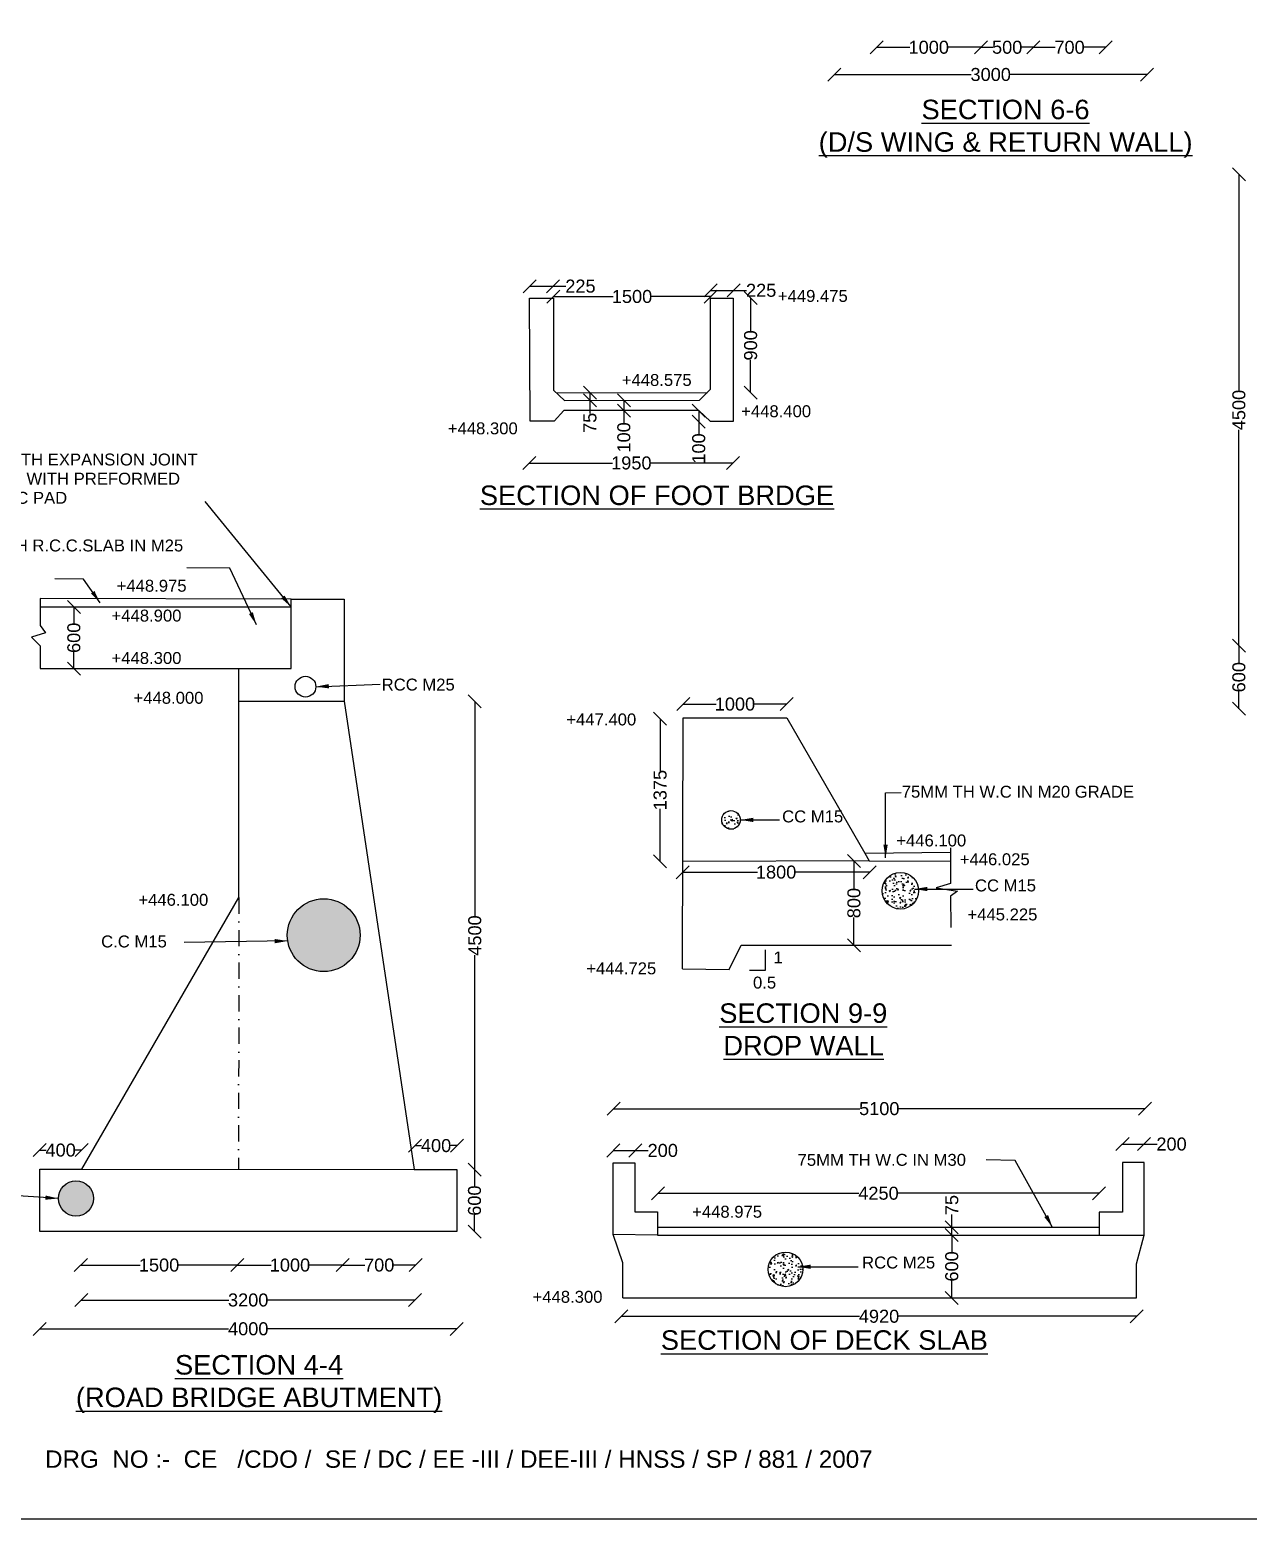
# Model space of a CAD drawing. Header units: metres. Extents: x 7853 to 102269, y -45863 to 19000.
# Drawn here: x 40524 to 68636, y -45863 to -11518 of the extents above; entities that cross this region are included whole.
import ezdxf

# ---------------------------------------------------------------- set-up
doc = ezdxf.new("R2010")
doc.units = ezdxf.units.M
doc.header["$MEASUREMENT"] = 0
doc.linetypes.add('DASHDOT', pattern=[1, 0.5, -0.25, 0, -0.25])
doc.layers.add('DRAWING', color=7, linetype='Continuous')
doc.layers.get('0').off()
doc.styles.get("Standard").update_dxf_attribs({"font": 'arial.ttf'})
doc.dimstyles.get("Standard").update_dxf_attribs({"dimtxt": 300, "dimasz": 300, "dimexe": 0.18, "dimexo": 0.0625, "dimgap": 0.09, "dimtad": 0, "dimdec": 0, "dimzin": 0, "dimdsep": 46, "dimtxsty": 'Standard', "dimblk": 'OBLIQUE', "dimcen": 0, "dimse1": 1, "dimse2": 1, "dimadec": 0, "dimazin": 0, "dimtfac": 1, "dimtdec": 0, "dimtofl": 0, "dimtmove": 0, "dimatfit": 3, "dimfxl": 1, "dimtolj": 1, "dimtzin": 0, "dimarcsym": 0})
pattern_1 = [(50, (0, 0), (286.9041, -25.10085), [30, -330]), (355, (0, 0), (-55.5005, 300.8769), [24, -264]), (100.4514, (23.9, -2.1), (231.4038, 275.7758), [25.4961, -280.4568]), (46.1842, (0, 80), (426.8964, -66.2076), [45, -495]), (96.6356, (35.57, 74.5), (373.865, 389.6471), [38.244, -420.6852]), (351.1842, (0, 80), (373.8648, 389.6474), [36, -396]), (21, (40, 60), (238.7628, -161.04756), [30, -330]), (326, (40, 60), (97.3261, 290.06), [24, -264]), (71.4514, (59.9, 46.58), (336.089, 129.0122), [25.4961, -280.4568]), (37.5, (0, 0), (4.86394, 133.15754), [0, -260.8, 0, -268, 0, -265]), (7.5, (0, 0), (105.22781, 157.76468), [0, -152.8, 0, -254.8, 0, -101]), (327.5, (-89.2, 0), (213.52897, -9.02195), [0, -100, 0, -312, 0, -414]), (317.5, (-129.2, 0), (233.27447, 40.042), [0, -130, 0, -207.2, 0, -294])]

# ---------------------------------------------------------------- blocks, each defined once
blk = doc.blocks.new('_Oblique')
at = {"color": 0, "linetype": 'ByBlock', "lineweight": -2}
blk.add_line((-0.5, -0.5), (0.5, 0.5), dxfattribs=at)
blk = doc.blocks.new('*D49')
at = {"layer": 'Defpoints', "color": 0, "transparency": 16777216}
for p in [(41542, -24828), (41542, -26249), (41542, -26249)]:
    blk.add_point(p, dxfattribs=at)
at = {"layer": 'DRAWING', "color": 0, "lineweight": -2, "transparency": 16777216}
for p, q in [((41542, -24828), (41542, -25207)), ((41542, -26249), (41542, -25870))]:
    blk.add_line(p, q, dxfattribs=at)
at = {"layer": 'DRAWING', "color": 0, "lineweight": -2, "transparency": 16777216, "xscale": 300, "yscale": 300, "zscale": 300}
for p, rotation in [((41542, -24828), 90), ((41542, -26249), 270)]:
    blk.add_blockref('_Oblique', p, dxfattribs=dict(at, rotation=rotation))
at = {"layer": 'DRAWING', "color": 0, "transparency": 16777216, "insert": (41542, -25539), "char_height": 300, "attachment_point": 5, "rotation": 90}
blk.add_mtext('\\A1;600', dxfattribs=at)
blk = doc.blocks.new('*D50')
at = {"layer": 'Defpoints', "color": 0, "transparency": 16777216}
for p in [(40754, -37325), (41718, -37325), (41718, -37353)]:
    blk.add_point(p, dxfattribs=at)
at = {"layer": 'DRAWING', "color": 0, "lineweight": -2, "transparency": 16777216}
for p, q in [((40754, -37353), (40899, -37353)), ((41718, -37353), (41573, -37353))]:
    blk.add_line(p, q, dxfattribs=at)
at = {"layer": 'DRAWING', "color": 0, "lineweight": -2, "transparency": 16777216, "xscale": 300, "yscale": 300, "zscale": 300, "rotation": 180}
blk.add_blockref('_Oblique', (40754, -37353), dxfattribs=at)
at = {"layer": 'DRAWING', "color": 0, "lineweight": -2, "transparency": 16777216, "xscale": 300, "yscale": 300, "zscale": 300}
blk.add_blockref('_Oblique', (41718, -37353), dxfattribs=at)
at = {"layer": 'DRAWING', "color": 0, "transparency": 16777216, "insert": (41236, -37353), "char_height": 300, "attachment_point": 5}
blk.add_mtext('\\A1;400', dxfattribs=at)
blk = doc.blocks.new('*D51')
at = {"layer": 'Defpoints', "color": 0, "transparency": 16777216}
for p in [(49412, -37260), (50384, -37249), (50384, -37260)]:
    blk.add_point(p, dxfattribs=at)
at = {"layer": 'DRAWING', "color": 0, "lineweight": -2, "transparency": 16777216}
for p, q in [((49412, -37249), (49561, -37249)), ((50384, -37249), (50235, -37249))]:
    blk.add_line(p, q, dxfattribs=at)
at = {"layer": 'DRAWING', "color": 0, "lineweight": -2, "transparency": 16777216, "xscale": 300, "yscale": 300, "zscale": 300, "rotation": 180}
blk.add_blockref('_Oblique', (49412, -37249), dxfattribs=at)
at = {"layer": 'DRAWING', "color": 0, "lineweight": -2, "transparency": 16777216, "xscale": 300, "yscale": 300, "zscale": 300}
blk.add_blockref('_Oblique', (50384, -37249), dxfattribs=at)
at = {"layer": 'DRAWING', "color": 0, "transparency": 16777216, "insert": (49898, -37249), "char_height": 300, "attachment_point": 5}
blk.add_mtext('\\A1;400', dxfattribs=at)
blk = doc.blocks.new('*D52')
at = {"layer": 'Defpoints', "color": 0, "transparency": 16777216}
for p in [(41702, -39998), (45311, -39998), (45311, -40004)]:
    blk.add_point(p, dxfattribs=at)
at = {"layer": 'DRAWING', "color": 0, "lineweight": -2, "transparency": 16777216}
for p, q in [((41702, -40004), (43073, -40004)), ((45311, -40004), (43940, -40004))]:
    blk.add_line(p, q, dxfattribs=at)
at = {"layer": 'DRAWING', "color": 0, "lineweight": -2, "transparency": 16777216, "xscale": 300, "yscale": 300, "zscale": 300, "rotation": 180}
blk.add_blockref('_Oblique', (41702, -40004), dxfattribs=at)
at = {"layer": 'DRAWING', "color": 0, "lineweight": -2, "transparency": 16777216, "xscale": 300, "yscale": 300, "zscale": 300}
blk.add_blockref('_Oblique', (45311, -40004), dxfattribs=at)
at = {"layer": 'DRAWING', "color": 0, "transparency": 16777216, "insert": (43507, -40004), "char_height": 300, "attachment_point": 5}
blk.add_mtext('\\A1;1500', dxfattribs=at)
blk = doc.blocks.new('*D53')
at = {"layer": 'Defpoints', "color": 0, "transparency": 16777216}
for p in [(45311, -40004), (47743, -40004), (47743, -40004)]:
    blk.add_point(p, dxfattribs=at)
at = {"layer": 'DRAWING', "color": 0, "lineweight": -2, "transparency": 16777216}
for p, q in [((45311, -40004), (46094, -40004)), ((47743, -40004), (46961, -40004))]:
    blk.add_line(p, q, dxfattribs=at)
at = {"layer": 'DRAWING', "color": 0, "lineweight": -2, "transparency": 16777216, "xscale": 300, "yscale": 300, "zscale": 300, "rotation": 180}
blk.add_blockref('_Oblique', (45311, -40004), dxfattribs=at)
at = {"layer": 'DRAWING', "color": 0, "lineweight": -2, "transparency": 16777216, "xscale": 300, "yscale": 300, "zscale": 300}
blk.add_blockref('_Oblique', (47743, -40004), dxfattribs=at)
at = {"layer": 'DRAWING', "color": 0, "transparency": 16777216, "insert": (46527, -40004), "char_height": 300, "attachment_point": 5}
blk.add_mtext('\\A1;1000', dxfattribs=at)
blk = doc.blocks.new('*D54')
at = {"layer": 'Defpoints', "color": 0, "transparency": 16777216}
for p in [(47743, -40004), (49428, -40004), (49428, -40004)]:
    blk.add_point(p, dxfattribs=at)
at = {"layer": 'DRAWING', "color": 0, "lineweight": -2, "transparency": 16777216}
for p, q in [((47743, -40004), (48256, -40004)), ((49428, -40004), (48915, -40004))]:
    blk.add_line(p, q, dxfattribs=at)
at = {"layer": 'DRAWING', "color": 0, "lineweight": -2, "transparency": 16777216, "xscale": 300, "yscale": 300, "zscale": 300, "rotation": 180}
blk.add_blockref('_Oblique', (47743, -40004), dxfattribs=at)
at = {"layer": 'DRAWING', "color": 0, "lineweight": -2, "transparency": 16777216, "xscale": 300, "yscale": 300, "zscale": 300}
blk.add_blockref('_Oblique', (49428, -40004), dxfattribs=at)
at = {"layer": 'DRAWING', "color": 0, "transparency": 16777216, "insert": (48586, -40004), "char_height": 300, "attachment_point": 5}
blk.add_mtext('\\A1;700', dxfattribs=at)
blk = doc.blocks.new('*D55')
at = {"layer": 'Defpoints', "color": 0, "transparency": 16777216}
for p in [(41716, -40803), (49410, -40803), (49410, -40810)]:
    blk.add_point(p, dxfattribs=at)
at = {"layer": 'DRAWING', "color": 0, "lineweight": -2, "transparency": 16777216}
for p, q in [((41716, -40810), (45115, -40810)), ((49410, -40810), (46010, -40810))]:
    blk.add_line(p, q, dxfattribs=at)
at = {"layer": 'DRAWING', "color": 0, "lineweight": -2, "transparency": 16777216, "xscale": 300, "yscale": 300, "zscale": 300, "rotation": 180}
blk.add_blockref('_Oblique', (41716, -40810), dxfattribs=at)
at = {"layer": 'DRAWING', "color": 0, "lineweight": -2, "transparency": 16777216, "xscale": 300, "yscale": 300, "zscale": 300}
blk.add_blockref('_Oblique', (49410, -40810), dxfattribs=at)
at = {"layer": 'DRAWING', "color": 0, "transparency": 16777216, "insert": (45563, -40810), "char_height": 300, "attachment_point": 5}
blk.add_mtext('\\A1;3200', dxfattribs=at)
blk = doc.blocks.new('*D56')
at = {"layer": 'Defpoints', "color": 0, "transparency": 16777216}
for p in [(40754, -41467), (50375, -41467), (50375, -41474)]:
    blk.add_point(p, dxfattribs=at)
at = {"layer": 'DRAWING', "color": 0, "lineweight": -2, "transparency": 16777216}
for p, q in [((40754, -41474), (45111, -41474)), ((50375, -41474), (46018, -41474))]:
    blk.add_line(p, q, dxfattribs=at)
at = {"layer": 'DRAWING', "color": 0, "lineweight": -2, "transparency": 16777216, "xscale": 300, "yscale": 300, "zscale": 300, "rotation": 180}
blk.add_blockref('_Oblique', (40754, -41474), dxfattribs=at)
at = {"layer": 'DRAWING', "color": 0, "lineweight": -2, "transparency": 16777216, "xscale": 300, "yscale": 300, "zscale": 300}
blk.add_blockref('_Oblique', (50375, -41474), dxfattribs=at)
at = {"layer": 'DRAWING', "color": 0, "transparency": 16777216, "insert": (45564, -41474), "char_height": 300, "attachment_point": 5}
blk.add_mtext('\\A1;4000', dxfattribs=at)
blk = doc.blocks.new('*D57')
at = {"layer": 'Defpoints', "color": 0, "transparency": 16777216}
for p in [(50786, -37803), (50792, -37803), (50792, -39232)]:
    blk.add_point(p, dxfattribs=at)
at = {"layer": 'DRAWING', "color": 0, "lineweight": -2, "transparency": 16777216}
for p, q in [((50786, -37803), (50786, -38186)), ((50786, -39232), (50786, -38849))]:
    blk.add_line(p, q, dxfattribs=at)
at = {"layer": 'DRAWING', "color": 0, "lineweight": -2, "transparency": 16777216, "xscale": 300, "yscale": 300, "zscale": 300}
for p, rotation in [((50786, -37803), 90), ((50786, -39232), 270)]:
    blk.add_blockref('_Oblique', p, dxfattribs=dict(at, rotation=rotation))
at = {"layer": 'DRAWING', "color": 0, "transparency": 16777216, "insert": (50786, -38517), "char_height": 300, "attachment_point": 5, "rotation": 90}
blk.add_mtext('\\A1;600', dxfattribs=at)
blk = doc.blocks.new('*D58')
at = {"layer": 'Defpoints', "color": 0, "transparency": 16777216}
for p in [(50792, -27005), (50792, -27005), (50792, -37803)]:
    blk.add_point(p, dxfattribs=at)
at = {"layer": 'DRAWING', "color": 0, "lineweight": -2, "transparency": 16777216}
for p, q in [((50792, -27005), (50792, -31950)), ((50792, -37803), (50792, -32857))]:
    blk.add_line(p, q, dxfattribs=at)
at = {"layer": 'DRAWING', "color": 0, "lineweight": -2, "transparency": 16777216, "xscale": 300, "yscale": 300, "zscale": 300}
for p, rotation in [((50792, -27005), 90), ((50792, -37803), 270)]:
    blk.add_blockref('_Oblique', p, dxfattribs=dict(at, rotation=rotation))
at = {"layer": 'DRAWING', "color": 0, "transparency": 16777216, "insert": (50792, -32404), "char_height": 300, "attachment_point": 5, "rotation": 90}
blk.add_mtext('\\A1;4500', dxfattribs=at)
blk = doc.blocks.new('*D59')
at = {"layer": 'Defpoints', "color": 0, "transparency": 16777216}
for p in [(54173, -41179), (66064, -41179), (66064, -41185)]:
    blk.add_point(p, dxfattribs=at)
at = {"layer": 'DRAWING', "color": 0, "lineweight": -2, "transparency": 16777216}
for p, q in [((54173, -41185), (59665, -41185)), ((66064, -41185), (60572, -41185))]:
    blk.add_line(p, q, dxfattribs=at)
at = {"layer": 'DRAWING', "color": 0, "lineweight": -2, "transparency": 16777216, "xscale": 300, "yscale": 300, "zscale": 300, "rotation": 180}
blk.add_blockref('_Oblique', (54173, -41185), dxfattribs=at)
at = {"layer": 'DRAWING', "color": 0, "lineweight": -2, "transparency": 16777216, "xscale": 300, "yscale": 300, "zscale": 300}
blk.add_blockref('_Oblique', (66064, -41185), dxfattribs=at)
at = {"layer": 'DRAWING', "color": 0, "transparency": 16777216, "insert": (60118, -41185), "char_height": 300, "attachment_point": 5}
blk.add_mtext('\\A1;4920', dxfattribs=at)
blk = doc.blocks.new('*D60')
at = {"layer": 'Defpoints', "color": 0, "transparency": 16777216}
for p in [(54495, -37361), (53985, -37449), (54495, -37449)]:
    blk.add_point(p, dxfattribs=at)
at = {"layer": 'DRAWING', "color": 0, "lineweight": -2, "transparency": 16777216}
for p, q in [((53985, -37361), (54495, -37361)), ((54495, -37361), (54795, -37361))]:
    blk.add_line(p, q, dxfattribs=at)
at = {"layer": 'DRAWING', "color": 0, "lineweight": -2, "transparency": 16777216, "xscale": 300, "yscale": 300, "zscale": 300, "rotation": 180}
blk.add_blockref('_Oblique', (53985, -37361), dxfattribs=at)
at = {"layer": 'DRAWING', "color": 0, "lineweight": -2, "transparency": 16777216, "xscale": 300, "yscale": 300, "zscale": 300}
blk.add_blockref('_Oblique', (54495, -37361), dxfattribs=at)
at = {"layer": 'DRAWING', "color": 0, "transparency": 16777216, "insert": (55128, -37361), "char_height": 300, "attachment_point": 5}
blk.add_mtext('\\A1;200', dxfattribs=at)
blk = doc.blocks.new('*D61')
at = {"layer": 'Defpoints', "color": 0, "transparency": 16777216}
for p in [(55016, -38348), (65195, -38348), (65195, -38348)]:
    blk.add_point(p, dxfattribs=at)
at = {"layer": 'DRAWING', "color": 0, "lineweight": -2, "transparency": 16777216}
for p, q in [((55016, -38348), (59652, -38348)), ((65195, -38348), (60559, -38348))]:
    blk.add_line(p, q, dxfattribs=at)
at = {"layer": 'DRAWING', "color": 0, "lineweight": -2, "transparency": 16777216, "xscale": 300, "yscale": 300, "zscale": 300, "rotation": 180}
blk.add_blockref('_Oblique', (55016, -38348), dxfattribs=at)
at = {"layer": 'DRAWING', "color": 0, "lineweight": -2, "transparency": 16777216, "xscale": 300, "yscale": 300, "zscale": 300}
blk.add_blockref('_Oblique', (65195, -38348), dxfattribs=at)
at = {"layer": 'DRAWING', "color": 0, "transparency": 16777216, "insert": (60105, -38348), "char_height": 300, "attachment_point": 5}
blk.add_mtext('\\A1;4250', dxfattribs=at)
blk = doc.blocks.new('*D62')
at = {"layer": 'Defpoints', "color": 0, "transparency": 16777216}
for p in [(53993, -36394), (66252, -36394), (66252, -36397)]:
    blk.add_point(p, dxfattribs=at)
at = {"layer": 'DRAWING', "color": 0, "lineweight": -2, "transparency": 16777216}
for p, q in [((53993, -36397), (59675, -36397)), ((66252, -36397), (60570, -36397))]:
    blk.add_line(p, q, dxfattribs=at)
at = {"layer": 'DRAWING', "color": 0, "lineweight": -2, "transparency": 16777216, "xscale": 300, "yscale": 300, "zscale": 300, "rotation": 180}
blk.add_blockref('_Oblique', (53993, -36397), dxfattribs=at)
at = {"layer": 'DRAWING', "color": 0, "lineweight": -2, "transparency": 16777216, "xscale": 300, "yscale": 300, "zscale": 300}
blk.add_blockref('_Oblique', (66252, -36397), dxfattribs=at)
at = {"layer": 'DRAWING', "color": 0, "transparency": 16777216, "insert": (60123, -36397), "char_height": 300, "attachment_point": 5}
blk.add_mtext('\\A1;5100', dxfattribs=at)
blk = doc.blocks.new('*D63')
at = {"layer": 'Defpoints', "color": 0, "transparency": 16777216}
for p in [(55045, -27404), (55068, -27404), (55045, -30696)]:
    blk.add_point(p, dxfattribs=at)
at = {"layer": 'DRAWING', "color": 0, "lineweight": -2, "transparency": 16777216}
for p, q in [((55068, -27404), (55068, -28615)), ((55068, -30696), (55068, -29485))]:
    blk.add_line(p, q, dxfattribs=at)
at = {"layer": 'DRAWING', "color": 0, "lineweight": -2, "transparency": 16777216, "xscale": 300, "yscale": 300, "zscale": 300}
for p, rotation in [((55068, -27404), 90), ((55068, -30696), 270)]:
    blk.add_blockref('_Oblique', p, dxfattribs=dict(at, rotation=rotation))
at = {"layer": 'DRAWING', "color": 0, "transparency": 16777216, "insert": (55068, -29050), "char_height": 300, "attachment_point": 5, "rotation": 90}
blk.add_mtext('\\A1;1375', dxfattribs=at)
blk = doc.blocks.new('*D64')
at = {"layer": 'Defpoints', "color": 0, "transparency": 16777216}
for p in [(55600, -27040), (57988, -27040), (57988, -27068)]:
    blk.add_point(p, dxfattribs=at)
at = {"layer": 'DRAWING', "color": 0, "lineweight": -2, "transparency": 16777216}
for p, q in [((55600, -27068), (56361, -27068)), ((57988, -27068), (57227, -27068))]:
    blk.add_line(p, q, dxfattribs=at)
at = {"layer": 'DRAWING', "color": 0, "lineweight": -2, "transparency": 16777216, "xscale": 300, "yscale": 300, "zscale": 300, "rotation": 180}
blk.add_blockref('_Oblique', (55600, -27068), dxfattribs=at)
at = {"layer": 'DRAWING', "color": 0, "lineweight": -2, "transparency": 16777216, "xscale": 300, "yscale": 300, "zscale": 300}
blk.add_blockref('_Oblique', (57988, -27068), dxfattribs=at)
at = {"layer": 'DRAWING', "color": 0, "transparency": 16777216, "insert": (56794, -27068), "char_height": 300, "attachment_point": 5}
blk.add_mtext('\\A1;1000', dxfattribs=at)
blk = doc.blocks.new('*D65')
at = {"layer": 'Defpoints', "color": 0, "transparency": 16777216}
for p in [(55588, -30949), (59898, -30943), (59898, -30949)]:
    blk.add_point(p, dxfattribs=at)
at = {"layer": 'DRAWING', "color": 0, "lineweight": -2, "transparency": 16777216}
for p, q in [((55588, -30943), (57310, -30943)), ((59898, -30943), (58176, -30943))]:
    blk.add_line(p, q, dxfattribs=at)
at = {"layer": 'DRAWING', "color": 0, "lineweight": -2, "transparency": 16777216, "xscale": 300, "yscale": 300, "zscale": 300, "rotation": 180}
blk.add_blockref('_Oblique', (55588, -30943), dxfattribs=at)
at = {"layer": 'DRAWING', "color": 0, "lineweight": -2, "transparency": 16777216, "xscale": 300, "yscale": 300, "zscale": 300}
blk.add_blockref('_Oblique', (59898, -30943), dxfattribs=at)
at = {"layer": 'DRAWING', "color": 0, "transparency": 16777216, "insert": (57743, -30943), "char_height": 300, "attachment_point": 5}
blk.add_mtext('\\A1;1800', dxfattribs=at)
blk = doc.blocks.new('*D66')
at = {"layer": 'Defpoints', "color": 0, "transparency": 16777216}
for p in [(59533, -30684), (59532, -32628), (59539, -32628)]:
    blk.add_point(p, dxfattribs=at)
at = {"layer": 'DRAWING', "color": 0, "lineweight": -2, "transparency": 16777216}
for p, q in [((59539, -30684), (59539, -31325)), ((59539, -32628), (59539, -31987))]:
    blk.add_line(p, q, dxfattribs=at)
at = {"layer": 'DRAWING', "color": 0, "lineweight": -2, "transparency": 16777216, "xscale": 300, "yscale": 300, "zscale": 300}
for p, rotation in [((59539, -30684), 90), ((59539, -32628), 270)]:
    blk.add_blockref('_Oblique', p, dxfattribs=dict(at, rotation=rotation))
at = {"layer": 'DRAWING', "color": 0, "transparency": 16777216, "insert": (59539, -31656), "char_height": 300, "attachment_point": 5, "rotation": 90}
blk.add_mtext('\\A1;800', dxfattribs=at)
blk = doc.blocks.new('*D67')
at = {"layer": 'Defpoints', "color": 0, "transparency": 16777216}
for p in [(52053, -21493), (56752, -21493), (56752, -21508)]:
    blk.add_point(p, dxfattribs=at)
at = {"layer": 'DRAWING', "color": 0, "lineweight": -2, "transparency": 16777216}
for p, q in [((52053, -21508), (53969, -21508)), ((56752, -21508), (54836, -21508))]:
    blk.add_line(p, q, dxfattribs=at)
at = {"layer": 'DRAWING', "color": 0, "lineweight": -2, "transparency": 16777216, "xscale": 300, "yscale": 300, "zscale": 300, "rotation": 180}
blk.add_blockref('_Oblique', (52053, -21508), dxfattribs=at)
at = {"layer": 'DRAWING', "color": 0, "lineweight": -2, "transparency": 16777216, "xscale": 300, "yscale": 300, "zscale": 300}
blk.add_blockref('_Oblique', (56752, -21508), dxfattribs=at)
at = {"layer": 'DRAWING', "color": 0, "transparency": 16777216, "insert": (54403, -21508), "char_height": 300, "attachment_point": 5}
blk.add_mtext('\\A1;1950', dxfattribs=at)
blk = doc.blocks.new('*D68')
at = {"layer": 'Defpoints', "color": 0, "transparency": 16777216}
for p in [(52054, -17408), (52594, -17408), (52594, -17430)]:
    blk.add_point(p, dxfattribs=at)
at = {"layer": 'DRAWING', "color": 0, "lineweight": -2, "transparency": 16777216}
for p, q in [((52054, -17430), (52594, -17430)), ((52594, -17430), (52894, -17430))]:
    blk.add_line(p, q, dxfattribs=at)
at = {"layer": 'DRAWING', "color": 0, "lineweight": -2, "transparency": 16777216, "xscale": 300, "yscale": 300, "zscale": 300, "rotation": 180}
blk.add_blockref('_Oblique', (52054, -17430), dxfattribs=at)
at = {"layer": 'DRAWING', "color": 0, "lineweight": -2, "transparency": 16777216, "xscale": 300, "yscale": 300, "zscale": 300}
blk.add_blockref('_Oblique', (52594, -17430), dxfattribs=at)
at = {"layer": 'DRAWING', "color": 0, "transparency": 16777216, "insert": (53229, -17430), "char_height": 300, "attachment_point": 5}
blk.add_mtext('\\A1;225', dxfattribs=at)
blk = doc.blocks.new('*D69')
at = {"layer": 'Defpoints', "color": 0, "transparency": 16777216}
for p in [(52606, -17652), (56231, -17652), (56231, -17669)]:
    blk.add_point(p, dxfattribs=at)
at = {"layer": 'DRAWING', "color": 0, "lineweight": -2, "transparency": 16777216}
for p, q in [((52606, -17669), (53986, -17669)), ((56231, -17669), (54852, -17669))]:
    blk.add_line(p, q, dxfattribs=at)
at = {"layer": 'DRAWING', "color": 0, "lineweight": -2, "transparency": 16777216, "xscale": 300, "yscale": 300, "zscale": 300, "rotation": 180}
blk.add_blockref('_Oblique', (52606, -17669), dxfattribs=at)
at = {"layer": 'DRAWING', "color": 0, "lineweight": -2, "transparency": 16777216, "xscale": 300, "yscale": 300, "zscale": 300}
blk.add_blockref('_Oblique', (56231, -17669), dxfattribs=at)
at = {"layer": 'DRAWING', "color": 0, "transparency": 16777216, "insert": (54419, -17669), "char_height": 300, "attachment_point": 5}
blk.add_mtext('\\A1;1500', dxfattribs=at)
blk = doc.blocks.new('*D70')
at = {"layer": 'Defpoints', "color": 0, "transparency": 16777216}
for p in [(56233, -17548), (56763, -17527), (56763, -17548)]:
    blk.add_point(p, dxfattribs=at)
at = {"layer": 'DRAWING', "color": 0, "lineweight": -2, "transparency": 16777216}
for p, q in [((56233, -17527), (56763, -17527)), ((56763, -17527), (57063, -17527))]:
    blk.add_line(p, q, dxfattribs=at)
at = {"layer": 'DRAWING', "color": 0, "lineweight": -2, "transparency": 16777216, "xscale": 300, "yscale": 300, "zscale": 300, "rotation": 180}
blk.add_blockref('_Oblique', (56233, -17527), dxfattribs=at)
at = {"layer": 'DRAWING', "color": 0, "lineweight": -2, "transparency": 16777216, "xscale": 300, "yscale": 300, "zscale": 300}
blk.add_blockref('_Oblique', (56763, -17527), dxfattribs=at)
at = {"layer": 'DRAWING', "color": 0, "transparency": 16777216, "insert": (57398, -17527), "char_height": 300, "attachment_point": 5}
blk.add_mtext('\\A1;225', dxfattribs=at)
blk = doc.blocks.new('*D71')
at = {"layer": 'Defpoints', "color": 0, "transparency": 16777216}
for p in [(57131, -17706), (57131, -19884), (57156, -19884)]:
    blk.add_point(p, dxfattribs=at)
at = {"layer": 'DRAWING', "color": 0, "lineweight": -2, "transparency": 16777216}
for p, q in [((57156, -17706), (57156, -18464)), ((57156, -19884), (57156, -19126))]:
    blk.add_line(p, q, dxfattribs=at)
at = {"layer": 'DRAWING', "color": 0, "lineweight": -2, "transparency": 16777216, "xscale": 300, "yscale": 300, "zscale": 300}
for p, rotation in [((57156, -17706), 90), ((57156, -19884), 270)]:
    blk.add_blockref('_Oblique', p, dxfattribs=dict(at, rotation=rotation))
at = {"layer": 'DRAWING', "color": 0, "transparency": 16777216, "insert": (57156, -18795), "char_height": 300, "attachment_point": 5, "rotation": 90}
blk.add_mtext('\\A1;900', dxfattribs=at)
blk = doc.blocks.new('*D72')
at = {"layer": 'Defpoints', "color": 0, "transparency": 16777216}
for p in [(53417, -19885), (53418, -20066), (53449, -20066)]:
    blk.add_point(p, dxfattribs=at)
at = {"layer": 'DRAWING', "color": 0, "lineweight": -2, "transparency": 16777216}
for p, q in [((53449, -19885), (53449, -20066)), ((53449, -20066), (53449, -20366))]:
    blk.add_line(p, q, dxfattribs=at)
at = {"layer": 'DRAWING', "color": 0, "lineweight": -2, "transparency": 16777216, "xscale": 300, "yscale": 300, "zscale": 300}
for p, rotation in [((53449, -19885), 90), ((53449, -20066), 270)]:
    blk.add_blockref('_Oblique', p, dxfattribs=dict(at, rotation=rotation))
at = {"layer": 'DRAWING', "color": 0, "transparency": 16777216, "insert": (53449, -20581), "char_height": 300, "attachment_point": 5, "rotation": 90}
blk.add_mtext('\\A1;75', dxfattribs=at)
blk = doc.blocks.new('*D73')
at = {"layer": 'Defpoints', "color": 0, "transparency": 16777216}
for p in [(54231, -20064), (54231, -20300), (54231, -20300)]:
    blk.add_point(p, dxfattribs=at)
at = {"layer": 'DRAWING', "color": 0, "lineweight": -2, "transparency": 16777216}
for p, q in [((54231, -20064), (54231, -20300)), ((54231, -20300), (54231, -20600))]:
    blk.add_line(p, q, dxfattribs=at)
at = {"layer": 'DRAWING', "color": 0, "lineweight": -2, "transparency": 16777216, "xscale": 300, "yscale": 300, "zscale": 300}
for p, rotation in [((54231, -20064), 90), ((54231, -20300), 270)]:
    blk.add_blockref('_Oblique', p, dxfattribs=dict(at, rotation=rotation))
at = {"layer": 'DRAWING', "color": 0, "transparency": 16777216, "insert": (54231, -20917), "char_height": 300, "attachment_point": 5, "rotation": 90}
blk.add_mtext('\\A1;100', dxfattribs=at)
blk = doc.blocks.new('*D74')
at = {"layer": 'Defpoints', "color": 0, "transparency": 16777216}
for p in [(55959, -20556), (55960, -20300), (55960, -20556)]:
    blk.add_point(p, dxfattribs=at)
at = {"layer": 'DRAWING', "color": 0, "lineweight": -2, "transparency": 16777216}
for p, q in [((55959, -20300), (55959, -20556)), ((55959, -20556), (55959, -20856))]:
    blk.add_line(p, q, dxfattribs=at)
at = {"layer": 'DRAWING', "color": 0, "lineweight": -2, "transparency": 16777216, "xscale": 300, "yscale": 300, "zscale": 300}
for p, rotation in [((55959, -20300), 90), ((55959, -20556), 270)]:
    blk.add_blockref('_Oblique', p, dxfattribs=dict(at, rotation=rotation))
at = {"layer": 'DRAWING', "color": 0, "transparency": 16777216, "insert": (55959, -21173), "char_height": 300, "attachment_point": 5, "rotation": 90}
blk.add_mtext('\\A1;100', dxfattribs=at)
blk = doc.blocks.new('*D80')
at = {"layer": 'Defpoints', "color": 0, "transparency": 16777216}
for p in [(60062, -11915), (62469, -11915), (62469, -11922)]:
    blk.add_point(p, dxfattribs=at)
at = {"layer": 'DRAWING', "color": 0, "lineweight": -2, "transparency": 16777216}
for p, q in [((60062, -11922), (60832, -11922)), ((62469, -11922), (61699, -11922))]:
    blk.add_line(p, q, dxfattribs=at)
at = {"layer": 'DRAWING', "color": 0, "lineweight": -2, "transparency": 16777216, "xscale": 300, "yscale": 300, "zscale": 300, "rotation": 180}
blk.add_blockref('_Oblique', (60062, -11922), dxfattribs=at)
at = {"layer": 'DRAWING', "color": 0, "lineweight": -2, "transparency": 16777216, "xscale": 300, "yscale": 300, "zscale": 300}
blk.add_blockref('_Oblique', (62469, -11922), dxfattribs=at)
at = {"layer": 'DRAWING', "color": 0, "transparency": 16777216, "insert": (61265, -11922), "char_height": 300, "attachment_point": 5}
blk.add_mtext('\\A1;1000', dxfattribs=at)
blk = doc.blocks.new('*D81')
at = {"layer": 'Defpoints', "color": 0, "transparency": 16777216}
for p in [(62469, -11922), (63679, -11922), (63679, -11922)]:
    blk.add_point(p, dxfattribs=at)
at = {"layer": 'DRAWING', "color": 0, "lineweight": -2, "transparency": 16777216}
for p, q in [((62469, -11922), (62743, -11922)), ((63679, -11922), (63405, -11922))]:
    blk.add_line(p, q, dxfattribs=at)
at = {"layer": 'DRAWING', "color": 0, "lineweight": -2, "transparency": 16777216, "xscale": 300, "yscale": 300, "zscale": 300, "rotation": 180}
blk.add_blockref('_Oblique', (62469, -11922), dxfattribs=at)
at = {"layer": 'DRAWING', "color": 0, "lineweight": -2, "transparency": 16777216, "xscale": 300, "yscale": 300, "zscale": 300}
blk.add_blockref('_Oblique', (63679, -11922), dxfattribs=at)
at = {"layer": 'DRAWING', "color": 0, "transparency": 16777216, "insert": (63074, -11922), "char_height": 300, "attachment_point": 5}
blk.add_mtext('\\A1;500', dxfattribs=at)
blk = doc.blocks.new('*D82')
at = {"layer": 'Defpoints', "color": 0, "transparency": 16777216}
for p in [(63679, -11922), (65347, -11922), (65347, -11922)]:
    blk.add_point(p, dxfattribs=at)
at = {"layer": 'DRAWING', "color": 0, "lineweight": -2, "transparency": 16777216}
for p, q in [((63679, -11922), (64183, -11922)), ((65347, -11922), (64842, -11922))]:
    blk.add_line(p, q, dxfattribs=at)
at = {"layer": 'DRAWING', "color": 0, "lineweight": -2, "transparency": 16777216, "xscale": 300, "yscale": 300, "zscale": 300, "rotation": 180}
blk.add_blockref('_Oblique', (63679, -11922), dxfattribs=at)
at = {"layer": 'DRAWING', "color": 0, "lineweight": -2, "transparency": 16777216, "xscale": 300, "yscale": 300, "zscale": 300}
blk.add_blockref('_Oblique', (65347, -11922), dxfattribs=at)
at = {"layer": 'DRAWING', "color": 0, "transparency": 16777216, "insert": (64513, -11922), "char_height": 300, "attachment_point": 5}
blk.add_mtext('\\A1;700', dxfattribs=at)
blk = doc.blocks.new('*D83')
at = {"layer": 'Defpoints', "color": 0, "transparency": 16777216}
for p in [(59085, -12530), (66304, -12530), (66304, -12550)]:
    blk.add_point(p, dxfattribs=at)
at = {"layer": 'DRAWING', "color": 0, "lineweight": -2, "transparency": 16777216}
for p, q in [((59085, -12550), (62247, -12550)), ((66304, -12550), (63142, -12550))]:
    blk.add_line(p, q, dxfattribs=at)
at = {"layer": 'DRAWING', "color": 0, "lineweight": -2, "transparency": 16777216, "xscale": 300, "yscale": 300, "zscale": 300, "rotation": 180}
blk.add_blockref('_Oblique', (59085, -12550), dxfattribs=at)
at = {"layer": 'DRAWING', "color": 0, "lineweight": -2, "transparency": 16777216, "xscale": 300, "yscale": 300, "zscale": 300}
blk.add_blockref('_Oblique', (66304, -12550), dxfattribs=at)
at = {"layer": 'DRAWING', "color": 0, "transparency": 16777216, "insert": (62694, -12550), "char_height": 300, "attachment_point": 5}
blk.add_mtext('\\A1;3000', dxfattribs=at)
blk = doc.blocks.new('*D102')
at = {"layer": 'Defpoints', "color": 0, "transparency": 16777216}
for p in [(68434, -14851), (68421, -25721), (68434, -25721)]:
    blk.add_point(p, dxfattribs=at)
at = {"layer": 'DRAWING', "color": 0, "lineweight": -2, "transparency": 16777216}
for p, q in [((68421, -14851), (68421, -19833)), ((68421, -25721), (68421, -20740))]:
    blk.add_line(p, q, dxfattribs=at)
at = {"layer": 'DRAWING', "color": 0, "lineweight": -2, "transparency": 16777216, "xscale": 300, "yscale": 300, "zscale": 300}
for p, rotation in [((68421, -14851), 90), ((68421, -25721), 270)]:
    blk.add_blockref('_Oblique', p, dxfattribs=dict(at, rotation=rotation))
at = {"layer": 'DRAWING', "color": 0, "transparency": 16777216, "insert": (68421, -20286), "char_height": 300, "attachment_point": 5, "rotation": 90}
blk.add_mtext('\\A1;4500', dxfattribs=at)
blk = doc.blocks.new('*D103')
at = {"layer": 'Defpoints', "color": 0, "transparency": 16777216}
for p in [(68421, -25721), (68421, -27173), (68421, -27173)]:
    blk.add_point(p, dxfattribs=at)
at = {"layer": 'DRAWING', "color": 0, "lineweight": -2, "transparency": 16777216}
for p, q in [((68421, -25721), (68421, -26115)), ((68421, -27173), (68421, -26779))]:
    blk.add_line(p, q, dxfattribs=at)
at = {"layer": 'DRAWING', "color": 0, "lineweight": -2, "transparency": 16777216, "xscale": 300, "yscale": 300, "zscale": 300}
for p, rotation in [((68421, -25721), 90), ((68421, -27173), 270)]:
    blk.add_blockref('_Oblique', p, dxfattribs=dict(at, rotation=rotation))
at = {"layer": 'DRAWING', "color": 0, "transparency": 16777216, "insert": (68421, -26447), "char_height": 300, "attachment_point": 5, "rotation": 90}
blk.add_mtext('\\A1;600', dxfattribs=at)
blk = doc.blocks.new('*D128')
at = {"layer": 'Defpoints', "color": 0, "transparency": 16777216}
for p in [(61797, -39310), (61797, -39310), (61797, -40759)]:
    blk.add_point(p, dxfattribs=at)
at = {"layer": 'DRAWING', "color": 0, "lineweight": -2, "transparency": 16777216}
for p, q in [((61797, -39310), (61797, -39702)), ((61797, -40759), (61797, -40366))]:
    blk.add_line(p, q, dxfattribs=at)
at = {"layer": 'DRAWING', "color": 0, "lineweight": -2, "transparency": 16777216, "xscale": 300, "yscale": 300, "zscale": 300}
for p, rotation in [((61797, -39310), 90), ((61797, -40759), 270)]:
    blk.add_blockref('_Oblique', p, dxfattribs=dict(at, rotation=rotation))
at = {"layer": 'DRAWING', "color": 0, "transparency": 16777216, "insert": (61797, -40034), "char_height": 300, "attachment_point": 5, "rotation": 90}
blk.add_mtext('\\A1;600', dxfattribs=at)
blk = doc.blocks.new('*D129')
at = {"layer": 'Defpoints', "color": 0, "transparency": 16777216}
for p in [(61797, -39134), (61797, -39134), (61797, -39310)]:
    blk.add_point(p, dxfattribs=at)
at = {"layer": 'DRAWING', "color": 0, "lineweight": -2, "transparency": 16777216}
for p, q in [((61797, -39134), (61797, -38834)), ((61797, -39310), (61797, -39134))]:
    blk.add_line(p, q, dxfattribs=at)
at = {"layer": 'DRAWING', "color": 0, "lineweight": -2, "transparency": 16777216, "xscale": 300, "yscale": 300, "zscale": 300}
for p, rotation in [((61797, -39134), 90), ((61797, -39310), 270)]:
    blk.add_blockref('_Oblique', p, dxfattribs=dict(at, rotation=rotation))
at = {"layer": 'DRAWING', "color": 0, "transparency": 16777216, "insert": (61797, -38619), "char_height": 300, "attachment_point": 5, "rotation": 90}
blk.add_mtext('\\A1;75', dxfattribs=at)
blk = doc.blocks.new('*D130')
at = {"layer": 'Defpoints', "color": 0, "transparency": 16777216}
for p in [(66233, -37214), (65735, -37636), (66233, -37636)]:
    blk.add_point(p, dxfattribs=at)
at = {"layer": 'DRAWING', "color": 0, "lineweight": -2, "transparency": 16777216}
for p, q in [((65735, -37214), (66233, -37214)), ((66233, -37214), (66533, -37214))]:
    blk.add_line(p, q, dxfattribs=at)
at = {"layer": 'DRAWING', "color": 0, "lineweight": -2, "transparency": 16777216, "xscale": 300, "yscale": 300, "zscale": 300, "rotation": 180}
blk.add_blockref('_Oblique', (65735, -37214), dxfattribs=at)
at = {"layer": 'DRAWING', "color": 0, "lineweight": -2, "transparency": 16777216, "xscale": 300, "yscale": 300, "zscale": 300}
blk.add_blockref('_Oblique', (66233, -37214), dxfattribs=at)
at = {"layer": 'DRAWING', "color": 0, "transparency": 16777216, "insert": (66866, -37214), "char_height": 300, "attachment_point": 5}
blk.add_mtext('\\A1;200', dxfattribs=at)

msp = doc.modelspace()

# ---------------------------------------------------------------- hatches: boundary and pattern name
at = {"layer": 'DRAWING'}
h = msp.add_hatch(dxfattribs=at)
h.set_pattern_fill('AR-CONC', color=256, scale=40, style=0)
h.set_pattern_definition(pattern_1)
h.paths.add_polyline_path([(61031.4, -31370.9, 1), (60186.5, -31370.9, 1)])
h.paths.add_polyline_path([(56916.9, -29737.9, 1), (56487.2, -29737.9, 1)])
h = msp.add_hatch(dxfattribs=at)
h.set_pattern_fill('AR-CONC', color=256, scale=40, style=0)
h.set_pattern_definition(pattern_1)
h.paths.add_polyline_path([(41995.9, -38467.1, 1), (41184, -38467.1, 1)])
h.paths.add_polyline_path([(48145.6, -32396.2, 1), (46465.6, -32396.2, 1)])
h = msp.add_hatch(dxfattribs=at)
h.set_pattern_fill('AR-CONC', color=256, scale=40, style=0)
h.set_pattern_definition(pattern_1)
h.paths.add_polyline_path([(58360.8, -40101.5, 1), (57561.8, -40101.5, 1)])

# ---------------------------------------------------------------- linework, layer by layer
msp.add_lwpolyline([(7853.2, 19000.5), (102268.9, 19000.5), (102268.9, -45863.3), (7853.2, -45863.3)], close=True, dxfattribs=at)
for points in [[(52055.3, -17706), (52606.4, -17706), (52606.4, -19825.3), (52860.6, -20068.4), (55978.6, -20057.8), (56229.6, -19807), (56229.6, -17706.4), (56756.2, -17706.4), (56756.2, -20550.5), (56226.4, -20550.5), (55960.1, -20300), (52845.8, -20300.5), (52621, -20540.4), (52070.2, -20540.4), (52055.3, -17706)], [(52669.1, -19885.2), (56150.3, -19886.2)], [(40760.8, -24635.8), (40760.8, -25255.4), (40886.1, -25421.2), (40562.5, -25527.1), (40761, -25725.5), (40761, -26249.5), (46554.2, -26249.5), (46554.2, -24646.1), (40760.8, -24635.8)], [(46554.2, -24646.1), (47775.9, -24646.1), (47775.9, -26998.7), (49395.8, -37800.3), (50376.4, -37800.3), (50376.4, -39232.1), (40754.4, -39232.1), (40754.4, -37791.4), (41724.5, -37791.4), (49395.8, -37800.3)], [(40760.8, -24827.7), (46554.2, -24827.7)], [(41724.5, -37791.4), (45347.9, -31527.1), (45347.9, -26249.5)], [(45347.9, -27001.6), (47775.9, -27001.6)], [(55580.8, -33169), (55599.1, -27382.6), (57987.7, -27386.8), (59788.2, -30504.2), (61763.6, -30483.7)], [(59788.2, -30504.2), (59889.5, -30682.5), (61780.1, -30690.6)], [(61763.1, -30379.8), (61763.1, -31206.4), (61439.8, -31307.1), (61930, -31383.6), (61770.1, -31498.2), (61771.9, -32218.4)], [(59889.5, -30682.5), (55588.6, -30694.6)], [(55580.8, -33169), (56660.9, -33184.8), (56939.7, -32626.1), (61789.8, -32629.8)], [(57126.8, -33204.1), (57498.1, -33204.1), (57498.1, -32730.6)], [(54203.6, -40758.6), (54203.6, -39951.1), (53985.2, -39300), (53985.2, -37645.3), (54486.7, -37645.3), (54486.7, -38774.6), (55008, -38774.6), (55008, -39309.6), (53985.2, -39300)], [(55008, -39309.6), (66232.8, -39309.6), (66232.8, -37636.2), (65734.6, -37636.2), (65734.6, -38785.1), (65197.6, -38785.1), (65197.6, -39309.6)], [(65197.6, -39134.1), (55008, -39134.1)], [(54203.6, -40758.6), (66057.6, -40758.6), (66057.6, -39977.1), (66232.8, -39309.6)]]:
    msp.add_lwpolyline(points, dxfattribs=at)
at = {"layer": 'DRAWING', "linetype": 'DASHDOT', "ltscale": 750}
msp.add_lwpolyline([(45347.9, -31527.1), (45340.6, -37795.6)], dxfattribs=at)
at = {"layer": 'DRAWING'}
for centre, radius in [((46885.2, -26665.8), 239.4), ((56702.1, -29737.9), 214.9), ((60609, -31370.9), 422.4), ((47305.6, -32396.2), 840), ((41590, -38467.1), 406), ((57961.3, -40101.5), 399.5)]:
    msp.add_circle(centre, radius, dxfattribs=at)

# ---------------------------------------------------------------- texts
for s, height, p in [('+449.475', 275, (57783.9, -17792.5)), ('+448.575', 275, (54182, -19730.1)), ('+448.400', 275, (56937.5, -20450.8)), ('+448.300', 275, (50169.2, -20845.9)), ('20 MM TH EXPANSION JOINT', 275, (39039.8, -21564.5)), ('FILLED WITH PREFORMED', 275, (39039.8, -22006.2)), ('MASTIC PAD', 275, (39039.8, -22448)), ('600MM TH R.C.C.SLAB IN M25', 275, (38578.4, -23546.7)), ('+448.975', 275, (42528.7, -24475.4)), ('+448.900', 275, (42410.9, -25163.5)), ('+448.300', 275, (42410.9, -26141.3)), ('+448.000', 275, (42918.5, -27058.8)), ('RCC M25', 275, (48642.7, -26754.3)), ('+447.400', 275, (52903, -27558.3)), ('75MM TH W.C IN M20 GRADE', 275, (60642, -29225)), ('CC M15', 275, (57881.7, -29795.1)), ('+446.100', 275, (60516, -30348.9)), ('+446.025', 275, (61980.4, -30782.7)), ('CC M15', 275, (62331, -31386.2)), ('+446.100', 275, (43029.8, -31717.3)), ('+445.225', 275, (62158.9, -32055.2)), ('C.C M15', 275, (42170.6, -32678.1)), ('1', 275, (57683.6, -33047.3)), ('+444.725', 275, (53364.1, -33298.3)), ('0.5', 275, (57210.1, -33626.5)), ('75MM TH W.C IN M30', 275, (58239.3, -37714.2)), ('+448.975', 275, (55806.2, -38910.7)), ('RCC M25', 275, (59726.5, -40081.4)), ('+448.300', 275, (52124.7, -40872.2)), (' DRG  NO :-  CE   /CDO /  SE / DC / EE -III / DEE-III / HNSS / SP / 881 / 2007', 400, (40720.7, -44677.4))]:
    msp.add_text(s, height=height, dxfattribs=at).set_placement(p)
at = {"layer": 'DRAWING', "char_height": 450, "attachment_point": 1}
for s, insert, width in [('\\pi3911.6;{\\LSECTION 6-6\\P\\pi1538.8;(D/S WING & RETURN WALL)}', (57186.7, -13130.2), 11643.579), ('\\pi550.89;{\\LSECTION OF FOOT BRDGE}', (50357.5, -22026.7), 9212.519), ('\\pi2695.4;{\\LSECTION 9-9\\P\\pi2790.3;DROP WALL}', (53736.3, -33968.1), 9212.519), ('\\pi864.45;{\\LSECTION OF DECK SLAB }', (54219.4, -41506.6), 9212.519), ('\\pi2696.8;{\\LSECTION 4-4\\P\\pi410.61;(ROAD BRIDGE ABUTMENT)}', (41177.8, -42078.1), 9212.519)]:
    msp.add_mtext(s, dxfattribs=dict(at, insert=insert, width=width))

# ---------------------------------------------------------------- dimensions: what is measured, and where the dimension line sits
at = {"layer": 'DRAWING'}
for base, p1, p2, text, picture, middle in [((62468.5, -11922), (60062.2, -11915.2), (62468.5, -11915.2), '1000', '*D80', (61265.4, -11922)), ((63678.5, -11922), (62468.5, -11922), (63678.5, -11922), '500', '*D81', (63073.5, -11922)), ((65346.6, -11922), (63678.5, -11922), (65346.6, -11922), '700', '*D82', (64512.6, -11922)), ((66303.6, -12550.3), (59084.6, -12529.8), (66303.6, -12529.8), '3000', '*D83', (62694.1, -12550.3)), ((52594.2, -17430), (52053.8, -17407.7), (52594.2, -17407.7), '225', '*D68', (53229.4, -17430)), ((56231.4, -17669.4), (52606.4, -17651.8), (56231.4, -17651.8), '1500', '*D69', (54418.9, -17669.4)), ((56762.7, -17526.7), (56232.6, -17548.4), (56762.7, -17548.4), '225', '*D70', (57397.9, -17526.7)), ((56752.5, -21508.1), (52053.2, -21493.3), (56752.5, -21493.3), '1950', '*D67', (54402.8, -21508.1)), ((57987.7, -27067.7), (55600.1, -27040.2), (57987.7, -27040.2), '1000', '*D64', (56793.9, -27067.7)), ((59898.3, -30943.1), (55587.8, -30949), (59898.3, -30949), '1800', '*D65', (57743, -30943.1)), ((66252.2, -36397.2), (53993.4, -36394.1), (66252.2, -36394.1), '5100', '*D62', (60122.8, -36397.2)), ((50383.8, -37248.7), (49411.9, -37260.1), (50383.8, -37260.1), '400', '*D51', (49897.8, -37248.7)), ((66232.8, -37213.9), (65734.6, -37636.2), (66232.8, -37636.2), '200', '*D130', (66866.4, -37213.9)), ((41717.8, -37353.1), (40754.4, -37325.4), (41717.8, -37325.4), '400', '*D50', (41236.1, -37353.1)), ((54494.7, -37361.1), (53985.2, -37448.9), (54494.7, -37448.9), '200', '*D60', (55128.3, -37361.1)), ((65195.1, -38347.5), (55015.6, -38348.2), (65195.1, -38348.2), '4250', '*D61', (60105.3, -38347.5)), ((45311.5, -40004.2), (41701.9, -39997.7), (45311.5, -39997.7), '1500', '*D52', (43506.7, -40004.2)), ((47743.4, -40004.2), (45311.5, -40004.2), (47743.4, -40004.2), '1000', '*D53', (46527.5, -40004.2)), ((49427.6, -40004.2), (47743.4, -40004.2), (49427.6, -40004.2), '700', '*D54', (48585.5, -40004.2)), ((49409.7, -40810.1), (41715.7, -40803.5), (49409.7, -40803.5), '3200', '*D55', (45562.7, -40810.1)), ((66063.7, -41185.5), (54172.7, -41179.4), (66063.7, -41179.4), '4920', '*D59', (60118.2, -41185.5)), ((50375.2, -41473.8), (40753.8, -41467.3), (50375.2, -41467.3), '4000', '*D56', (45564.5, -41473.8))]:
    dim = msp.add_linear_dim(base=base, p1=p1, p2=p2, text=text, dimstyle='Standard', dxfattribs=at)
    dim.commit()
    dim.dimension.update_dxf_attribs({"geometry": picture, "text_midpoint": middle})
for base, p1, p2, text, picture, middle in [((68420.6, -25720.8), (68434.4, -14851.4), (68434.4, -25720.8), '4500', '*D102', (68420.6, -20286.1)), ((57156.2, -19884), (57131.4, -17706.4), (57131.4, -19884), '900', '*D71', (57156.2, -18795.2)), ((53449.1, -20066.5), (53417.5, -19885.4), (53418.1, -20066.5), '75', '*D72', (53449.1, -20581.3)), ((54230.8, -20300.3), (54230.8, -20063.7), (54230.8, -20300.3), '100', '*D73', (54230.8, -20917.1)), ((55958.9, -20555.9), (55960.1, -20300), (55960.1, -20555.9), '100', '*D74', (55958.9, -21172.7)), ((41542.1, -26249.5), (41542.1, -24827.7), (41542.1, -26249.5), '600', '*D49', (41542.1, -25538.6)), ((68420.6, -27173.3), (68420.6, -25720.8), (68420.6, -27173.3), '600', '*D103', (68420.6, -26447.1)), ((50791.8, -27004.8), (50791.8, -37802.8), (50791.8, -27004.8), '4500', '*D58', (50791.8, -32403.8)), ((55068, -27403.6), (55045.3, -30696.1), (55045.3, -27403.6), '1375', '*D63', (55068, -29049.9)), ((59539.5, -32628.1), (59533.2, -30683.5), (59531.7, -32628.1), '800', '*D66', (59539.5, -31655.8)), ((50786.3, -37802.8), (50791.8, -39232.1), (50791.8, -37802.8), '600', '*D57', (50786.3, -38517.5)), ((61796.5, -39134.1), (61796.5, -39309.6), (61796.5, -39134.1), '75', '*D129', (61796.5, -38619.3)), ((61796.5, -39309.6), (61796.5, -40758.6), (61796.5, -39309.6), '600', '*D128', (61796.5, -40034.1))]:
    dim = msp.add_linear_dim(base=base, p1=p1, p2=p2, angle=90, text=text, dimstyle='Standard', dxfattribs=at)
    dim.commit()
    dim.dimension.update_dxf_attribs({"geometry": picture, "text_midpoint": middle})

# ---------------------------------------------------------------- leaders
for points in [[(46554.2, -24827.7), (44574, -22398.8)], [(45753.5, -25241.1), (45140.7, -23935), (44148.5, -23923.3)], [(42150.2, -24731.1), (41760.8, -24188.2), (41104.2, -24179.2)], [(47124.5, -26665.8), (48607.1, -26610.8)], [(60268.7, -30611.8), (60268.8, -29111.4), (60631.2, -29107.5)], [(56916.9, -29737.9), (57819.7, -29737.9)], [(60932.8, -31331.2), (62291.7, -31334.9)], [(46476.2, -32529.2), (44086.9, -32561.7)], [(64121.5, -39134.1), (63258.2, -37589), (62587.1, -37579.3)], [(41184, -38467.1), (39912.4, -38383.4)], [(58242.5, -40041.9), (59637.4, -40041.9)]]:
    msp.add_leader(points, dimstyle='Standard', override={"dimgap": 0.09, "dimtad": 0}, dxfattribs=at)

doc.saveas('drawing.dxf')
